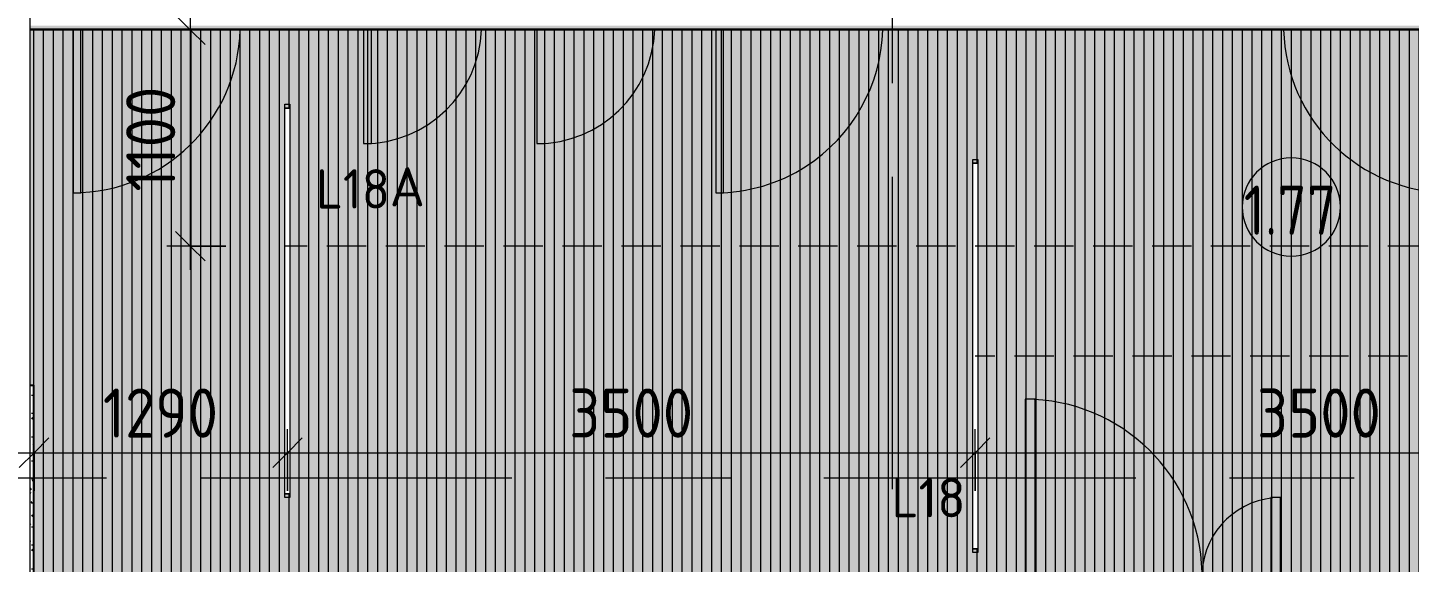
# Model space of a CAD drawing. Header units: millimetres. Extents: x 81425 to 274970, y -8553 to 29000.
# Drawn here: x 84959 to 91990, y 10670 to 13390 of the extents above; entities that cross this region are included whole.
import ezdxf

# ---------------------------------------------------------------- set-up
doc = ezdxf.new("R2010")
doc.units = ezdxf.units.MM
doc.linetypes.add('ADSK_Штрих_ш2 п1', pattern=[300, 200, -100])
doc.linetypes.add('Осевая', pattern=[3175, 635, -476.25, 1587.5, -476.25])
for name, color, linetype, lineweight in [('A-ANNO-DIMS', 7, 'Continuous', 9), ('A-ANNO-DIMS-100', 7, 'Continuous', 9), ('A-AREA-IDEN', 7, 'Continuous', 9), ('A-CLNG-PATT', 7, 'Continuous', 9), ('A-DETL-2', 7, 'ADSK_Штрих_ш2 п1', 9), ('A-DETL-GENF', 7, 'Continuous', 9), ('A-DOOR', 7, 'Continuous', 9), ('A-DOOR-1', 7, 'Continuous', 13), ('E-LITE-EQPM-IDEN', 7, 'Continuous', 9), ('I-WALL', 7, 'Continuous', 9), ('Оси-2', 7, 'Осевая', 9)]:
    doc.layers.add(name, color=color, linetype=linetype, lineweight=lineweight)
for name, color, linetype, lineweight, true_color in [('A-CLNG-1', 7, 'Continuous', 9, 0xc0c0c0), ('A-WALL-2', 7, 'Continuous', 25, 0x3c3c3c), ('A-WALL-FNSH-2', 7, 'Continuous', 13, 0x3c3c3c), ('E-LITE-EQPM-1', 1, 'Continuous', 9, 0xff0000), ('G-ANNO-TEXT-1', 1, 'Continuous', 9, 0xff0000)]:
    doc.layers.add(name, color=color, linetype=linetype, lineweight=lineweight, true_color=true_color)
doc.layers.add('A-CLNG-PATT-1', color=7, linetype='Continuous', lineweight=9, transparency=1)
doc.styles.add('GOST Common', font='GOST_Common.ttf', dxfattribs={"height": 200})
doc.styles.add('GOST Common_1', font='GOST_Common.ttf', dxfattribs={"width": 0.9, "height": 250})
doc.styles.add('ISOCPEUR', font='isocpeur.ttf', dxfattribs={"width": 0.9, "height": 250})
doc.styles.add('ISOCPEUR_1', font='isocpeur.ttf', dxfattribs={"height": 200})
doc.dimstyles.new('ISO-2_5_0_9К_БОЛЬШОЙ_1', dxfattribs={"dimscale": 304.8, "dimtxt": 248.995294, "dimasz": 0.492126, "dimexe": 0.393701, "dimexo": 0.984252, "dimgap": 0, "dimtad": 1, "dimdec": 0, "dimrnd": 10, "dimzin": 0, "dimdsep": 46, "dimtxsty": 'ISOCPEUR', "dimblk1": 'OBLIQUE', "dimblk2": 'OBLIQUE', "dimsah": 1, "dimcen": 0.09, "dimdle": 0.393701, "dimazin": 0, "dimtfac": 1, "dimtdec": 4, "dimtix": 1, "dimtmove": 0, "dimatfit": 3, "dimfxl": 1, "dimtvp": 1, "dimtolj": 1, "dimtzin": 0, "dimarcsym": 2})
pattern_1 = [(0, (0, 0), (121.92, 30.48), [10.058, -81.382, 10.058, -81.382, -487.68]), (0, (0, 0), (121.92, 30.48), [-182.88, 10.058, -172.822, 10.058, -81.382, -213.36]), (0, (0, 0), (121.92, 30.48), [-457.2, 10.058, -50.902, 10.058, -142.342]), (120, (45.72, 15.24), (-87.356454, 90.345817), [10.058, -81.382, 10.058, -81.382, -487.68]), (120, (45.72, 15.24), (-87.356454, 90.345817), [-182.88, 10.058, -172.822, 10.058, -81.382, -213.36]), (120, (45.72, 15.24), (-87.356454, 90.345817), [-457.2, 10.058, -50.902, 10.058, -142.342]), (240, (60.96, 76.2), (-34.563546, -120.825817), [10.058, -81.382, 10.058, -81.382, -487.68]), (240, (60.96, 76.2), (-34.563546, -120.825817), [-182.88, 10.058, -172.822, 10.058, -81.382, -213.36]), (240, (60.96, 76.2), (-34.563546, -120.825817), [-457.2, 10.058, -50.902, 10.058, -142.342])]

# ---------------------------------------------------------------- blocks, each defined once
blk = doc.blocks.new('110_Дверь_СКБ_1Ст_Внутренняя1 - Д-8 950x2100h_охрана-V4-План расстановки осветительного оборудования 1 этажа в осях 23-33')
at = {"layer": 'A-DOOR'}
blk.add_arc((437.5, 100), 850, 90, 178.57963, dxfattribs=at)
at = {"layer": 'A-DOOR-1'}
for p, q in [((437.5, 950), (397.5, 950)), ((397.5, 950), (397.5, 121)), ((437.5, 121), (437.5, 950))]:
    blk.add_line(p, q, dxfattribs=at)
blk = doc.blocks.new('110_Дверь_СКБ_1Ст_Внутренняя1 - Д-8 950x2100h_охрана-V5-План расстановки осветительного оборудования 1 этажа в осях 23-33')
at = {"layer": 'A-DOOR'}
for start, end in [(90, 122.72727), (122.72727, 178.57963)]:
    blk.add_arc((437.5, 100), 850, start, end, dxfattribs=at)
at = {"layer": 'A-DOOR-1'}
for p, q in [((437.5, 950), (397.5, 950)), ((397.5, 950), (397.5, 121)), ((437.5, 121), (437.5, 950))]:
    blk.add_line(p, q, dxfattribs=at)
blk = doc.blocks.new('110_Дверь_СКБ_1Ст_Внутренняя1 - Д-8_п_ 950x2100h_охрана 2-32201800-План расстановки осветительного оборудования 1 этажа в осях 23-33')
at = {"layer": 'A-DOOR'}
blk.add_arc((-412.5, 110), 850, 1.42037, 90, dxfattribs=at)
at = {"layer": 'A-DOOR-1'}
for p, q in [((-412.5, 960), (-412.5, 131)), ((-372.5, 960), (-412.5, 960)), ((-372.5, 131), (-372.5, 960))]:
    blk.add_line(p, q, dxfattribs=at)
blk = doc.blocks.new('110_Дверь_СКБ_2Ст - Д-2а_п_ Из коридора на лестницу-32215207-План расстановки осветительного оборудования 1 этажа в осях 23-33')
at = {"layer": 'A-DOOR'}
for centre, radius, start, end in [((-637.5, 100), 900, 1.34126, 90), ((662.5, 100), 400, 90, 176.973)]:
    blk.add_arc(centre, radius, start, end, dxfattribs=at)
at = {"layer": 'A-DOOR-1'}
for p, q in [((-637.5, 1000), (-637.5, 121)), ((-587.5, 1000), (-637.5, 1000)), ((-587.5, 121), (-587.5, 1000)), ((662.5, 500), (612.5, 500)), ((612.5, 500), (612.5, 121)), ((662.5, 121), (662.5, 500))]:
    blk.add_line(p, q, dxfattribs=at)
blk = doc.blocks.new('110_Дверь_СКБ_1Ст - д-18 700x2100h_Технический шкаф ЭОМ и СС-23257539-План расстановки осветительного оборудования 1 этажа в осях 23-33')
at = {"layer": 'A-DOOR'}
blk.add_arc((312.5, 100), 600, 90, 177.98443, dxfattribs=at)
at = {"layer": 'A-DOOR-1'}
for p, q in [((312.5, 700), (272.5, 700)), ((272.5, 700), (272.5, 121)), ((312.5, 121), (312.5, 700))]:
    blk.add_line(p, q, dxfattribs=at)
blk = doc.blocks.new('Downlight - Strip - 2000 мм-27655400-План расстановки осветительного оборудования 1 этажа в осях 23-33')
at = {"layer": 'E-LITE-EQPM-1'}
for p, q in [((-1000, -231.3), (-1000, -205.9)), ((-1000, -205.9), (-980.9, -205.9)), ((-980.9, -231.3), (-980.9, -205.9)), ((-980.9, -205.9), (981, -205.9)), ((-980.9, -205.9), (-980.9, -231.3)), ((-980.9, -231.3), (-980.9, -205.9)), ((-980.9, -205.9), (981, -205.9)), ((981, -205.9), (981, -231.3)), ((981, -231.3), (981, -205.9)), ((981, -205.9), (1000, -205.9)), ((981, -205.9), (981, -231.3)), ((1000, -205.9), (1000, -231.3)), ((-980.9, -231.3), (-1000, -231.3)), ((981, -231.3), (-980.9, -231.3)), ((981, -231.3), (-980.9, -231.3)), ((1000, -231.3), (981, -231.3))]:
    blk.add_line(p, q, dxfattribs=at)
blk = doc.blocks.new('DET_L_Линия разрыва - М100-30654842-План расстановки осветительного оборудования 1 этажа в осях 23-33')
at = {"layer": 'A-DETL-GENF'}
blk.add_line((24079.7, 0), (12339.9, 0), dxfattribs=at)
blk = doc.blocks.new('Марка_Помещения - Номер-25198446-План расстановки осветительного оборудования 1 этажа в осях 23-33')
at = {"layer": 'A-AREA-IDEN'}
for start, end in [(360, 180), (180, 360)]:
    blk.add_arc((0, 0), 2.5, start, end, dxfattribs=at)
blk = doc.blocks.new('DIMBLOCK136-План расстановки осветительного оборудования 1 этажа в осях 23-33')
at = {"layer": 'A-ANNO-DIMS-100', "lineweight": 20}
for p, q in [((85786.4, 13379), (85711.4, 13454)), ((85786.4, 13379), (85861.4, 13304)), ((85786.4, 12279), (85711.4, 12354)), ((85786.4, 12279), (85861.4, 12204))]:
    blk.add_line(p, q, dxfattribs=at)
at = {"layer": 'A-ANNO-DIMS-100'}
for p, q in [((85786.4, 13499), (85786.4, 12159)), ((85592.5, 13379), (85906.4, 13379)), ((85786.4, 13379), (85592.5, 13379)), ((85967.8, 12279), (85666.4, 12279)), ((85786.4, 12279), (85967.8, 12279))]:
    blk.add_line(p, q, dxfattribs=at)
at = {"layer": 'A-ANNO-DIMS-100', "color": 0, "insert": (85459.8, 12556.1), "char_height": 250, "width": 655.049, "attachment_point": 1, "rotation": 90, "line_spacing_factor": 1.149209, "style": 'ISOCPEUR'}
blk.add_mtext('1100', dxfattribs=at)
blk = doc.blocks.new('_Oblique')
at = {"color": 0, "linetype": 'ByBlock', "lineweight": -2}
blk.add_line((-0.5, -0.5), (0.5, 0.5), dxfattribs=at)
blk = doc.blocks.new('DIMBLOCK138-План расстановки осветительного оборудования 1 этажа в осях 23-33')
at = {"layer": 'A-ANNO-DIMS-100'}
for p, q in [((84991, 11034.1), (84991, 11348)), ((86280.5, 11034.1), (86280.5, 11348)), ((84871, 11228), (86280.5, 11228)), ((84991, 11228), (84991, 11034.1)), ((86280.5, 11228), (86280.5, 11034.1))]:
    blk.add_line(p, q, dxfattribs=at)
at = {"layer": 'A-ANNO-DIMS-100', "lineweight": 20}
for p, q in [((84991, 11228), (85066, 11303)), ((86280.5, 11228), (86355.5, 11303)), ((84991, 11228), (84916, 11153)), ((86280.5, 11228), (86205.5, 11153))]:
    blk.add_line(p, q, dxfattribs=at)
at = {"layer": 'A-ANNO-DIMS-100', "color": 0, "insert": (85341.3, 11554.7), "char_height": 250, "width": 706.764, "attachment_point": 1, "line_spacing_factor": 1.149209, "style": 'ISOCPEUR'}
blk.add_mtext('1290', dxfattribs=at)
blk = doc.blocks.new('DIMBLOCK139-План расстановки осветительного оборудования 1 этажа в осях 23-33')
at = {"layer": 'A-ANNO-DIMS-100'}
for p, q in [((86280.5, 11034.1), (86280.5, 11348)), ((89780.5, 11034.1), (89780.5, 11348)), ((86280.5, 11228), (89780.5, 11228)), ((86280.5, 11228), (86280.5, 11034.1)), ((89780.5, 11228), (89780.5, 11034.1))]:
    blk.add_line(p, q, dxfattribs=at)
at = {"layer": 'A-ANNO-DIMS-100', "lineweight": 20}
for p, q in [((86280.5, 11228), (86355.5, 11303)), ((89780.5, 11228), (89855.5, 11303)), ((86280.5, 11228), (86205.5, 11153)), ((89780.5, 11228), (89705.5, 11153))]:
    blk.add_line(p, q, dxfattribs=at)
at = {"layer": 'A-ANNO-DIMS-100', "color": 0, "insert": (87714.5, 11554.7), "char_height": 250, "width": 758.478, "attachment_point": 1, "line_spacing_factor": 1.149209, "style": 'ISOCPEUR'}
blk.add_mtext('3500', dxfattribs=at)
blk = doc.blocks.new('DIMBLOCK140-План расстановки осветительного оборудования 1 этажа в осях 23-33')
at = {"layer": 'A-ANNO-DIMS-100'}
for p, q in [((89780.5, 11034.1), (89780.5, 11348)), ((93280.5, 10979), (93280.5, 11348)), ((89780.5, 11228), (93280.5, 11228)), ((89780.5, 11228), (89780.5, 11034.1)), ((93280.5, 11228), (93280.5, 10979))]:
    blk.add_line(p, q, dxfattribs=at)
at = {"layer": 'A-ANNO-DIMS-100', "lineweight": 20}
for p, q in [((89780.5, 11228), (89855.5, 11303)), ((93280.5, 11228), (93355.5, 11303)), ((89780.5, 11228), (89705.5, 11153)), ((93280.5, 11228), (93205.5, 11153))]:
    blk.add_line(p, q, dxfattribs=at)
at = {"layer": 'A-ANNO-DIMS-100', "color": 0, "insert": (91214.5, 11554.7), "char_height": 250, "width": 758.478, "attachment_point": 1, "line_spacing_factor": 1.149209, "style": 'ISOCPEUR'}
blk.add_mtext('3500', dxfattribs=at)

msp = doc.modelspace()

# ---------------------------------------------------------------- hatches: boundary and pattern name
at = {"layer": 'A-CLNG-PATT'}
h = msp.add_hatch(dxfattribs=at)
h.set_pattern_fill('FP_41', color=256, style=0, pattern_type=2)
h.set_pattern_definition([(270, (90240, 11044.947), (50, 3e-15), [])])
h.paths.add_polyline_path([(89250, 10500), (89250, 10621), (97398, 10621), (97398, 11341), (98479, 11341), (98479, 13379), (84970.7, 13378.6), (84970.7, 11570.5), (84991, 11570.5), (84991, 10621), (85480, 10621), (85480, 10500), (87510, 10500), (87510, 10600), (87560, 10600), (87560, 10500), (89161.6, 10500)])
h.paths.add_polyline_path([(89793.2, 10739), (89767.8, 10739), (89767.8, 12700.9), (89793.2, 12700.9), (89793.2, 10783.3)])
h.paths.add_polyline_path([(96793.2, 10739), (96767.8, 10739), (96767.8, 12700.9), (96793.2, 12700.9), (96793.2, 11287.6)])
h.paths.add_polyline_path([(86293.2, 11019), (86267.8, 11019), (86267.8, 12980.9), (86293.2, 12980.9), (86293.2, 11280.2)])
h.paths.add_polyline_path([(93267.8, 11298), (93267.8, 13259.9), (93293.2, 13259.9), (93293.2, 11298)])
at = {"layer": 'A-CLNG-PATT-1'}
h = msp.add_hatch(color=256, dxfattribs=at)
h.paths.add_polyline_path([(87560, 10500), (89250, 10500), (89250, 10621), (97398, 10621), (97398, 11341), (98479, 11341), (98479, 13379), (84970.7, 13378.6), (84970.7, 11570.5), (84991, 11570.5), (84991, 10621), (85480, 10621), (85480, 10500), (87510, 10500), (87510, 10600), (87560, 10600), (87560, 10548.8)])
h.paths.add_polyline_path([(89767.8, 10739), (89767.8, 12700.9), (89793.2, 12700.9), (89793.2, 10739)])
h.paths.add_polyline_path([(96767.8, 10739), (96767.8, 12700.9), (96793.2, 12700.9), (96793.2, 10739)])
h.paths.add_polyline_path([(86267.8, 11019), (86267.8, 12980.9), (86293.2, 12980.9), (86293.2, 11019)])
h.paths.add_polyline_path([(93293.2, 11298), (93267.8, 11298), (93267.8, 13259.9), (93293.2, 13259.9), (93293.2, 11829.3)])
at = {"layer": 'I-WALL'}
h = msp.add_hatch(dxfattribs=at)
h.set_pattern_fill('FP_38', color=256, style=0, pattern_type=2)
h.set_pattern_definition(pattern_1)
h.paths.add_polyline_path([(98481.8, 13380), (98500, 13380), (98500, 13400), (84970.7, 13400), (84970.7, 13380), (98480, 13380)])
h = msp.add_hatch(dxfattribs=at)
h.set_pattern_fill('FP_38', color=256, style=0, pattern_type=2)
h.set_pattern_definition(pattern_1)
h.paths.add_polyline_path([(84990, 10600), (84990, 11570), (84970.7, 11570), (84970.7, 10600)])

# ---------------------------------------------------------------- linework, layer by layer
at = {"layer": 'A-CLNG-1'}
msp.add_line((84970.7, 11570.5), (84991, 11570.5), dxfattribs=at)
at = {"layer": 'A-DETL-2'}
for p, q in [((93280.5, 12279), (86267.8, 12279)), ((96780.5, 11720), (89780.5, 11720))]:
    msp.add_line(p, q, dxfattribs=at)
at = {"layer": 'A-WALL-2'}
for p, q in [((98480, 13380), (84970.7, 13380)), ((84990, 11570), (84970.7, 11570)), ((84990, 10620), (84990, 11570))]:
    msp.add_line(p, q, dxfattribs=at)
at = {"layer": 'A-WALL-FNSH-2'}
for p, q in [((84970.7, 13379), (98479, 13379)), ((84991, 11571), (84970.7, 11571)), ((84991, 10620), (84991, 11571))]:
    msp.add_line(p, q, dxfattribs=at)
at = {"layer": 'Оси-2'}
for p, q in [((89360, 406.8), (89360, 19415.1)), ((84724.5, 11100), (122788, 11100))]:
    msp.add_line(p, q, dxfattribs=at)

# ---------------------------------------------------------------- block references
at = {"layer": 'A-AREA-IDEN', "xscale": 99.99999999999993, "yscale": 99.99999999999993, "zscale": 99.99999999999993}
msp.add_blockref('Марка_Помещения - Номер-25198446-План расстановки осветительного оборудования 1 этажа в осях 23-33', (91389.1, 12478), dxfattribs=at)
at = {"layer": 'A-DETL-GENF', "rotation": 270.0000000000003}
msp.add_blockref('DET_L_Линия разрыва - М100-30654842-План расстановки осветительного оборудования 1 этажа в осях 23-33', (84970.7, 27380.8), dxfattribs=at)
at = {"layer": 'A-DOOR', "rotation": 180}
for name, p in [('110_Дверь_СКБ_1Ст_Внутренняя1 - Д-8 950x2100h_охрана-V4-План расстановки осветительного оборудования 1 этажа в осях 23-33', (85627.5, 13500)), ('110_Дверь_СКБ_1Ст - д-18 700x2100h_Технический шкаф ЭОМ и СС-23257539-План расстановки осветительного оборудования 1 этажа в осях 23-33', (86980.9, 13500)), ('110_Дверь_СКБ_1Ст - д-18 700x2100h_Технический шкаф ЭОМ и СС-23257539-План расстановки осветительного оборудования 1 этажа в осях 23-33', (87862.5, 13500)), ('110_Дверь_СКБ_1Ст_Внутренняя1 - Д-8 950x2100h_охрана-V5-План расстановки осветительного оборудования 1 этажа в осях 23-33', (88897.5, 13500)), ('110_Дверь_СКБ_1Ст_Внутренняя1 - Д-8_п_ 950x2100h_охрана 2-32201800-План расстановки осветительного оборудования 1 этажа в осях 23-33', (91787.5, 13510))]:
    msp.add_blockref(name, p, dxfattribs=at)
at = {"layer": 'A-DOOR'}
msp.add_blockref('110_Дверь_СКБ_2Ст - Д-2а_п_ Из коридора на лестницу-32215207-План расстановки осветительного оборудования 1 этажа в осях 23-33', (90672.5, 10500), dxfattribs=at)
at = {"layer": 'E-LITE-EQPM-1', "rotation": 89.9999999999999}
for p in [(86061.9, 12000), (89561.9, 11720)]:
    msp.add_blockref('Downlight - Strip - 2000 мм-27655400-План расстановки осветительного оборудования 1 этажа в осях 23-33', p, dxfattribs=at)

# ---------------------------------------------------------------- texts
at = {"layer": 'A-AREA-IDEN', "insert": (91147.3, 12586.6), "char_height": 250, "width": 606.076, "attachment_point": 1, "style": 'GOST Common_1'}
msp.add_mtext('1.77', dxfattribs=at)
at = {"layer": 'E-LITE-EQPM-IDEN', "char_height": 200, "width": 472.996, "attachment_point": 1, "style": 'GOST Common'}
for insert in [(86425.7, 12669.8), (89354.6, 11099.5)]:
    msp.add_mtext('L18', dxfattribs=dict(at, insert=insert))
at = {"layer": 'G-ANNO-TEXT-1', "insert": (86800.7, 12680.9), "char_height": 200, "width": 224.472, "attachment_point": 1, "style": 'ISOCPEUR_1'}
msp.add_mtext('\\fISOCPEUR|b0|i0|c204|p34|;А', dxfattribs=at)

# ---------------------------------------------------------------- dimensions: what is measured, and where the dimension line sits
at = {"layer": 'A-ANNO-DIMS'}
dim = msp.add_linear_dim(base=(85786.4, 12279), p1=(85892.5, 13379), p2=(86267.8, 12279), angle=90, dimstyle='ISO-2_5_0_9К_БОЛЬШОЙ_1', override={"dimpost": '<>', "dimfxl": 1162.261255}, dxfattribs=at)
dim.commit()
dim.dimension.update_dxf_attribs({"geometry": 'DIMBLOCK136-План расстановки осветительного оборудования 1 этажа в осях 23-33', "text_midpoint": (85661.4, 12829)})
for base, p1, p2, override, picture, middle in [((86280.49999, 11228.04278), (84991, 11334.1088), (86280.49999, 11334.1088), {"dimpost": '<>', "dimfxl": 1289.499987}, 'DIMBLOCK138-План расстановки осветительного оборудования 1 этажа в осях 23-33', (85635.74999, 11353.04278)), ((89780.5, 11228), (86280.5, 11334.1), (89780.5, 11334.1), {"dimpost": '<>', "dimfxl": 3500}, 'DIMBLOCK139-План расстановки осветительного оборудования 1 этажа в осях 23-33', (88030.5, 11353)), ((93280.5, 11228), (89780.5, 11334.1), (93280.5, 11279), {"dimpost": '<>', "dimfxl": 3500.433827}, 'DIMBLOCK140-План расстановки осветительного оборудования 1 этажа в осях 23-33', (91530.5, 11353))]:
    dim = msp.add_linear_dim(base=base, p1=p1, p2=p2, dimstyle='ISO-2_5_0_9К_БОЛЬШОЙ_1', override=override, dxfattribs=at)
    dim.commit()
    dim.dimension.update_dxf_attribs({"geometry": picture, "text_midpoint": middle})

doc.saveas('drawing.dxf')
